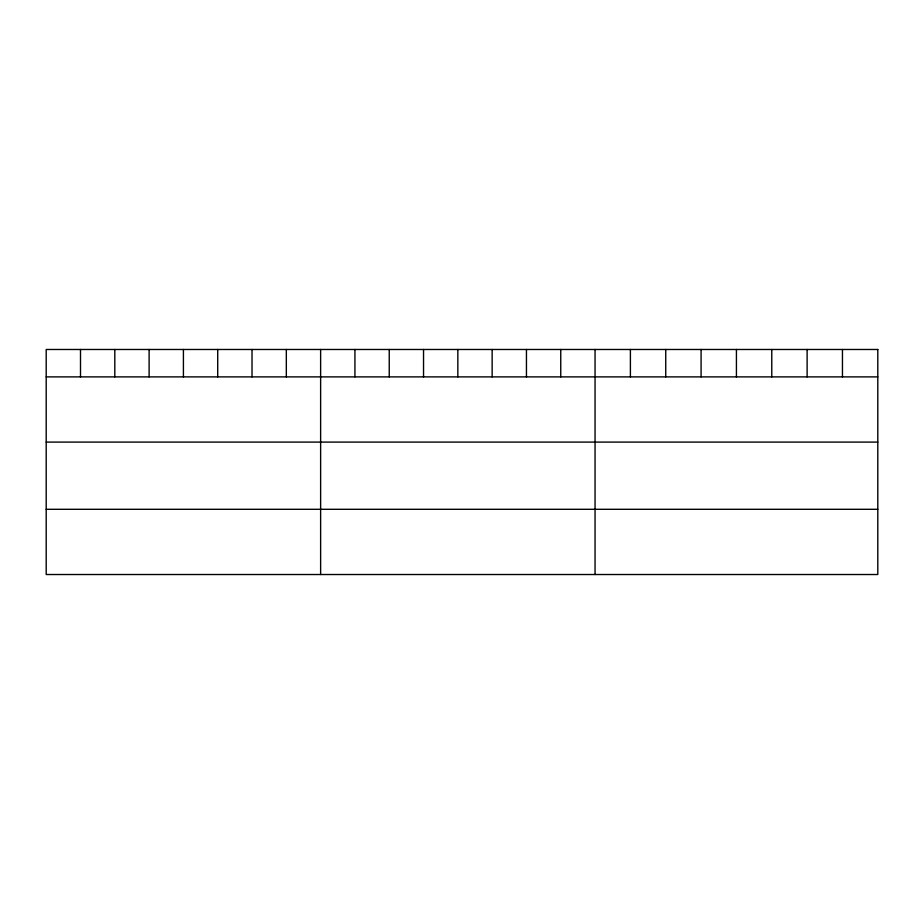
<?xml version="1.0" encoding="UTF-8"?>
<svg xmlns="http://www.w3.org/2000/svg" width="924" height="924" viewBox="0 0 924 924"><rect width="100%" height="100%" fill="white"/><g stroke="black" fill="none" stroke-linecap="round" stroke-linejoin="round"><path stroke-width="1.39" d="M46.2 376.888L877.8 376.888M46.2 442.099L877.8 442.099M46.2 509.297L877.8 509.297M842.457 349.48L842.457 376.888M807.114 349.48L807.114 376.888M771.771 349.48L771.771 376.888M736.428 349.48L736.428 376.888M701.085 349.48L701.085 376.888M665.742 349.48L665.742 376.888M630.399 349.48L630.399 376.888M595.056 349.48L595.056 574.52M560.753 349.48L560.753 376.888M526.449 349.48L526.449 376.888M492.146 349.48L492.146 376.888M457.842 349.48L457.842 376.888M423.538 349.48L423.538 376.888M389.235 349.48L389.235 376.888M354.932 349.48L354.932 376.888M320.628 349.48L320.628 574.52M286.325 349.48L286.325 376.888M252.021 349.48L252.021 376.888M217.718 349.48L217.718 376.888M183.414 349.48L183.414 376.888M149.111 349.48L149.111 376.888M114.807 349.48L114.807 376.888M80.504 349.48L80.504 376.888M877.8 349.48L46.2 349.48L46.2 574.52L877.8 574.52L877.8 349.48"/></g></svg>
